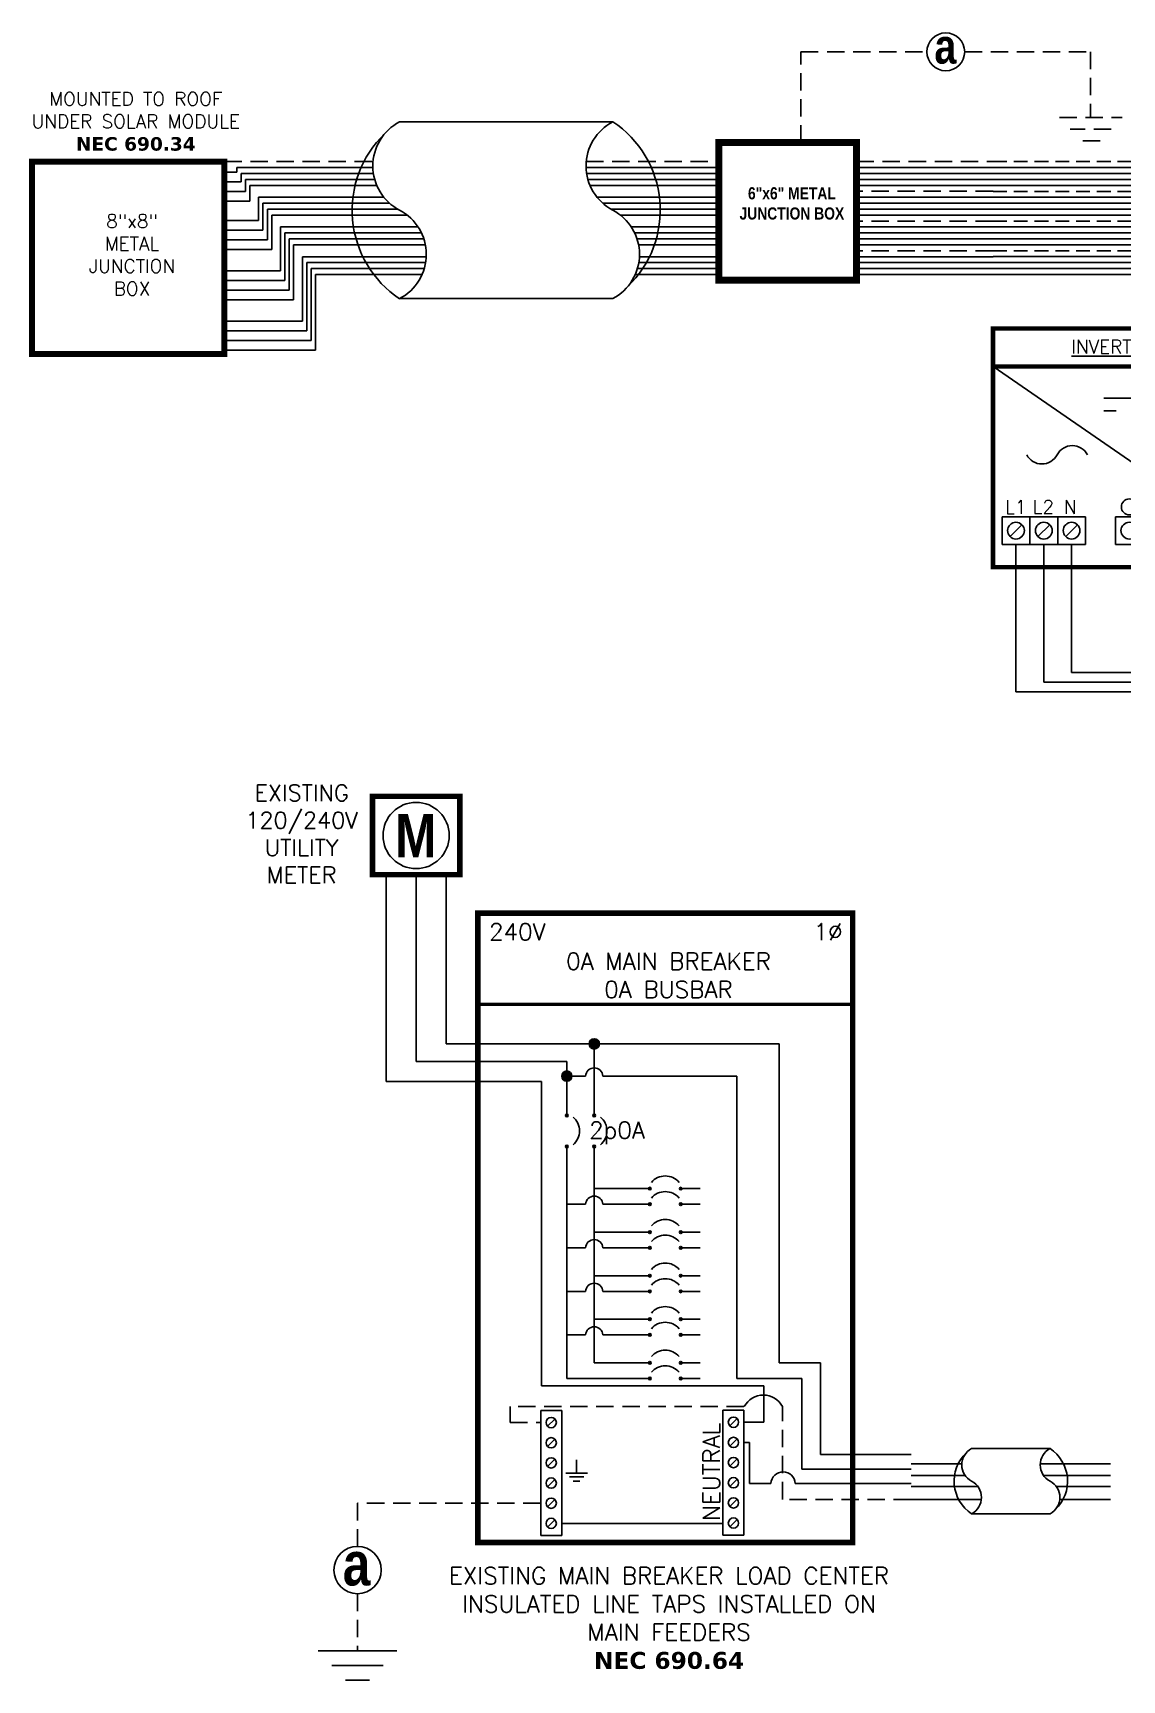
# Model space of a CAD drawing. Header units: feet. Extents: x 19662 to 20452, y 16033 to 16588.
# Drawn here: x 19844.2 to 20079.3, y 16232.9 to 16588.5 of the extents above; entities that cross this region are included whole.
import ezdxf

# ---------------------------------------------------------------- set-up
doc = ezdxf.new("R2010")
doc.units = ezdxf.units.FT
doc.header["$MEASUREMENT"] = 0
doc.linetypes.add('HIDDEN', pattern=[0.375, 0.25, -0.125])
for name, color, linetype in [('ONE LINE BLOCKS', 7, 'Continuous'), ('TABLES', 7, 'Continuous'), ('TEXT', 7, 'Continuous'), ('Z - TITLEBLOCK TXT', 7, 'Continuous')]:
    doc.layers.add(name, color=color, linetype=linetype)
doc.styles.add('ONE LINE TXT', font='techb___.ttf')
doc.styles.get("Standard").update_dxf_attribs({"font": 'simplex.shx'})

# ---------------------------------------------------------------- blocks, each defined once
blk = doc.blocks.new('*U18')
at = {"color": 7, "linetype": 'Continuous'}
for p, q in [((-499.3, -1.61), (-2.62, -1.61)), ((-499.3, -4.82), (-7.87, -4.82)), ((-499.3, -9.64), (-132.05, -9.65)), ((-499.3, -12.86), (-137.3, -12.86)), ((-499.3, -17.69), (-261.48, -17.69)), ((-499.3, -20.9), (-266.73, -20.9)), ((-499.3, -25.73), (-390.92, -25.73)), ((-499.3, -28.95), (-396.16, -28.95)), ((-493.09, -103.7), (-493.09, -143.57)), ((-267.85, -143.57), (-493.09, -143.57))]:
    blk.add_line(p, q, dxfattribs=at)
at = {"color": 253, "linetype": 'Continuous'}
for p, q in [((-499.3, -3.21), (-5.24, -3.22)), ((-499.3, -6.43), (-10.49, -6.43)), ((-499.3, -11.25), (-134.67, -11.25)), ((-499.3, -14.47), (-139.92, -14.47)), ((-499.3, -19.3), (-264.11, -19.3)), ((-499.3, -22.52), (-269.35, -22.52)), ((-499.3, -27.34), (-393.54, -27.34)), ((-499.3, -30.56), (-398.78, -30.56)), ((-478.02, -103.7), (-478.02, -138.32)), ((-260.57, -138.32), (-478.02, -138.32))]:
    blk.add_line(p, q, dxfattribs=at)
at = {"color": 10, "linetype": 'Continuous'}
for p in [(-485.55, -103.7), (-264.63, -140.95)]:
    blk.add_line(p, (-485.55, -140.95), dxfattribs=at)
at = {"layer": 'ONE LINE BLOCKS', "lineweight": 50, "const_width": 1.19}
for points in [[(-499.3, -109.86), (-499.3, -45.21), (-420.53, -45.21), (-420.53, -109.86)], [(-499.3, -55.49), (-499.3, -45.21), (-420.53, -45.21), (-420.53, -55.49)]]:
    blk.add_lwpolyline(points, close=True, dxfattribs=at)
at = {"layer": 'TEXT', "color": 92, "linetype": 'HIDDEN', "ltscale": 15}
for p, q in [((-499.3, 0), (0, 0)), ((-499.3, -8.04), (-129.43, -8.04)), ((-499.3, -16.08), (-258.86, -16.08)), ((-499.3, -24.13), (-388.29, -24.13))]:
    blk.add_line(p, q, dxfattribs=at)
at = {"layer": 'TEXT', "color": 92, "linetype": 'Continuous'}
blk.add_circle((-462.38, -93.5), 2.17, dxfattribs=at)
at = {"layer": 'Z - TITLEBLOCK TXT', "color": 7, "linetype": 'Continuous'}
for p, q in [((-420.53, -109.86), (-499.3, -55.49)), ((-453.48, -64.1), (-469.25, -64.1)), ((-465.95, -67.51), (-469.25, -67.51))]:
    blk.add_line(p, q, dxfattribs=at)
at = {"layer": 'Z - TITLEBLOCK TXT', "color": 1, "linetype": 'Continuous'}
for p, q in [((-496.85, -96.16), (-481.78, -96.16)), ((-496.85, -103.7), (-496.85, -96.16)), ((-496.85, -96.16), (-489.32, -96.16)), ((-489.32, -96.16), (-489.32, -103.7)), ((-481.78, -96.16), (-481.78, -103.7)), ((-481.78, -96.16), (-474.25, -96.16)), ((-474.25, -96.16), (-474.25, -103.7)), ((-466.15, -96.16), (-451.08, -96.16)), ((-466.15, -103.7), (-466.15, -96.16)), ((-466.15, -96.16), (-458.61, -96.16)), ((-481.78, -103.7), (-496.85, -103.7)), ((-481.78, -103.7), (-474.25, -103.7)), ((-451.08, -103.7), (-466.15, -103.7))]:
    blk.add_line(p, q, dxfattribs=at)
at = {"layer": 'Z - TITLEBLOCK TXT', "color": 4, "linetype": 'Continuous'}
for p, q in [((-491.48, -98.32), (-494.69, -101.54)), ((-483.94, -98.32), (-487.16, -101.54)), ((-476.41, -98.32), (-479.62, -101.54))]:
    blk.add_line(p, q, dxfattribs=at)
for centre in [(-493.09, -99.93), (-485.55, -99.93), (-478.02, -99.93), (-462.38, -99.93)]:
    blk.add_circle(centre, 2.27, dxfattribs=at)
at = {"layer": 'Z - TITLEBLOCK TXT', "linetype": 'Continuous'}
for centre, start, end in [((-486.07, -77.23), 207.6639, 332.3361), ((-477.83, -81.55), 27.6639, 152.3361)]:
    blk.add_arc(centre, 4.65, start, end, dxfattribs=at)
at = {"layer": 'TABLES', "color": 1, "linetype": 'Continuous'}
blk.add_text('%%UINVERTER #4', height=3.6576, dxfattribs=at).set_placement((-478.09, -51.94))
at = {"layer": 'TEXT', "color": 1, "attachment_point": 5}
for s, insert, char_height in [('L1', (-493.14, -93.52), 3.658), ('L2', (-485.68, -93.49), 3.658), ('N', (-478.43, -93.55), 3.66)]:
    blk.add_mtext_dynamic_manual_height_columns(s, width=0.1481, gutter_width=0.75, heights=[0], dxfattribs=dict(at, insert=insert, char_height=char_height))
blk = doc.blocks.new('*U7')
at = {"color": 7, "linetype": 'Continuous'}
for p, q in [((6.669, 2.433), (2.905, 2.433)), ((2.435, 1.711), (0, 1.711)), ((9.575, 1.711), (6.199, 1.711)), ((2.905, -0.69), (6.669, -0.69))]:
    blk.add_line(p, q, dxfattribs=at)
at = {"color": 10, "linetype": 'Continuous'}
for p, q in [((2.591, 1.149), (0, 1.149)), ((9.575, 1.149), (6.355, 1.149))]:
    blk.add_line(p, q, dxfattribs=at)
at = {"color": 253, "linetype": 'Continuous'}
for p, q in [((3.208, 0.611), (0, 0.611)), ((9.575, 0.611), (6.972, 0.611))]:
    blk.add_line(p, q, dxfattribs=at)
at = {"color": 7, "linetype": 'Continuous'}
for centre, start, end in [((5.633, 0.872), 313.97324, 56.42648), ((3.942, 0.872), 133.97324, 236.42648)]:
    blk.add_arc(centre, 1.874, start, end, dxfattribs=at)
at = {"layer": 'TEXT', "color": 92, "linetype": 'HIDDEN', "ltscale": 15}
for p, q in [((3.373, 0), (0, 0)), ((9.575, 0), (7.137, 0))]:
    blk.add_line(p, q, dxfattribs=at)
at = {"layer": 'Z - TITLEBLOCK TXT', "linetype": 'Continuous'}
for centre, start, end in [((3.315, 1.653), 117.66392, 242.33608), ((7.078, 1.653), 117.66392, 242.33608), ((2.496, 0.091), 297.66392, 62.33608), ((6.26, 0.091), 297.66392, 62.33608)]:
    blk.add_arc(centre, 0.882, start, end, dxfattribs=at)
blk = doc.blocks.new('*U19')
at = {"layer": 'ONE LINE BLOCKS', "linetype": 'Continuous'}
h = blk.add_hatch(color=254, dxfattribs=at)
h.dxf.hatch_style = 1
edge = h.paths.add_edge_path()
edge.add_arc((-68.38, 98.34), 1.11, 0, 360)
h = blk.add_hatch(color=254, dxfattribs=at)
h.dxf.hatch_style = 1
edge = h.paths.add_edge_path()
edge.add_arc((-74.3, 91.39), 1.11, 0, 360)
h = blk.add_hatch(color=1, dxfattribs=at)
h.dxf.hatch_style = 1
edge = h.paths.add_edge_path()
edge.add_arc((-74.3, 82.89), 0.291, 0, 360)
h = blk.add_hatch(color=1, dxfattribs=at)
h.dxf.hatch_style = 1
edge = h.paths.add_edge_path()
edge.add_arc((-68.38, 82.89), 0.291, 0, 360)
h = blk.add_hatch(color=1, dxfattribs=at)
h.dxf.hatch_style = 1
edge = h.paths.add_edge_path()
edge.add_arc((-74.3, 76.21), 0.291, 0, 360)
h = blk.add_hatch(color=1, dxfattribs=at)
h.dxf.hatch_style = 1
edge = h.paths.add_edge_path()
edge.add_arc((-68.38, 76.21), 0.291, 0, 360)
h = blk.add_hatch(color=1, dxfattribs=at)
h.dxf.hatch_style = 1
edge = h.paths.add_edge_path()
edge.add_arc((-56.39, 67.09), 0.291, 0, 360)
h = blk.add_hatch(color=1, dxfattribs=at)
h.dxf.hatch_style = 1
edge = h.paths.add_edge_path()
edge.add_arc((-49.72, 67.09), 0.291, 0, 360)
h = blk.add_hatch(color=1, dxfattribs=at)
h.dxf.hatch_style = 1
edge = h.paths.add_edge_path()
edge.add_arc((-56.39, 63.72), 0.291, 0, 360)
h = blk.add_hatch(color=1, dxfattribs=at)
h.dxf.hatch_style = 1
edge = h.paths.add_edge_path()
edge.add_arc((-49.72, 63.72), 0.291, 0, 360)
h = blk.add_hatch(color=1, dxfattribs=at)
h.dxf.hatch_style = 1
edge = h.paths.add_edge_path()
edge.add_arc((-56.39, 57.69), 0.291, 0, 360)
h = blk.add_hatch(color=1, dxfattribs=at)
h.dxf.hatch_style = 1
edge = h.paths.add_edge_path()
edge.add_arc((-49.72, 57.69), 0.291, 0, 360)
h = blk.add_hatch(color=1, dxfattribs=at)
h.dxf.hatch_style = 1
edge = h.paths.add_edge_path()
edge.add_arc((-56.39, 54.31), 0.291, 0, 360)
h = blk.add_hatch(color=1, dxfattribs=at)
h.dxf.hatch_style = 1
edge = h.paths.add_edge_path()
edge.add_arc((-49.72, 54.31), 0.291, 0, 360)
h = blk.add_hatch(color=1, dxfattribs=at)
h.dxf.hatch_style = 1
edge = h.paths.add_edge_path()
edge.add_arc((-56.39, 48.29), 0.291, 0, 360)
h = blk.add_hatch(color=1, dxfattribs=at)
h.dxf.hatch_style = 1
edge = h.paths.add_edge_path()
edge.add_arc((-49.72, 48.29), 0.291, 0, 360)
h = blk.add_hatch(color=1, dxfattribs=at)
h.dxf.hatch_style = 1
edge = h.paths.add_edge_path()
edge.add_arc((-56.39, 44.91), 0.291, 0, 360)
h = blk.add_hatch(color=1, dxfattribs=at)
h.dxf.hatch_style = 1
edge = h.paths.add_edge_path()
edge.add_arc((-49.72, 44.91), 0.291, 0, 360)
h = blk.add_hatch(color=1, dxfattribs=at)
h.dxf.hatch_style = 1
edge = h.paths.add_edge_path()
edge.add_arc((-56.39, 38.89), 0.291, 0, 360)
h = blk.add_hatch(color=1, dxfattribs=at)
h.dxf.hatch_style = 1
edge = h.paths.add_edge_path()
edge.add_arc((-49.72, 38.89), 0.291, 0, 360)
h = blk.add_hatch(color=1, dxfattribs=at)
h.dxf.hatch_style = 1
edge = h.paths.add_edge_path()
edge.add_arc((-56.39, 35.51), 0.291, 0, 360)
h = blk.add_hatch(color=1, dxfattribs=at)
h.dxf.hatch_style = 1
edge = h.paths.add_edge_path()
edge.add_arc((-49.72, 35.51), 0.291, 0, 360)
h = blk.add_hatch(color=1, dxfattribs=at)
h.dxf.hatch_style = 1
edge = h.paths.add_edge_path()
edge.add_arc((-56.39, 29.48), 0.291, 0, 360)
h = blk.add_hatch(color=1, dxfattribs=at)
h.dxf.hatch_style = 1
edge = h.paths.add_edge_path()
edge.add_arc((-49.72, 29.48), 0.291, 0, 360)
h = blk.add_hatch(color=1, dxfattribs=at)
h.dxf.hatch_style = 1
edge = h.paths.add_edge_path()
edge.add_arc((-56.39, 26.1), 0.291, 0, 360)
h = blk.add_hatch(color=1, dxfattribs=at)
h.dxf.hatch_style = 1
edge = h.paths.add_edge_path()
edge.add_arc((-49.72, 26.1), 0.291, 0, 360)
at = {"color": 155, "true_color": 0x647190}
blk.add_line((-93.51, 126.59), (-12.6, 126.59), dxfattribs=at)
at = {"color": 7, "linetype": 'Continuous'}
for p, q in [((-19.55, 9.66), (-19.55, 29.48)), ((0, 9.66), (-19.55, 9.66))]:
    blk.add_line(p, q, dxfattribs=at)
at = {"color": 10, "linetype": 'Continuous'}
for p, q in [((-23.58, 6.49), (-23.58, 26.1)), ((-19.54, 26.1), (-19.54, 26.1)), ((0, 6.49), (-23.58, 6.49))]:
    blk.add_line(p, q, dxfattribs=at)
at = {"color": 253, "linetype": 'Continuous'}
for p, q in [((-34.9, 12.29), (-36.07, 12.29)), ((-34.9, 3.45), (-34.9, 12.29)), ((-30.25, 3.45), (-34.9, 3.45)), ((0, 3.45), (-24.98, 3.45))]:
    blk.add_line(p, q, dxfattribs=at)
at = {"color": 7, "linetype": 'Continuous'}
blk.add_circle((-119.49, -15.26), 5.11, dxfattribs=at)
at = {"color": 253, "linetype": 'Continuous'}
blk.add_arc((-27.62, 3.3), 2.64, 3.2819, 176.7181, dxfattribs=at)
at = {"layer": 'ONE LINE BLOCKS', "lineweight": 50}
blk.add_line((-93.51, 106.95), (-12.6, 106.95), dxfattribs=at)
at = {"layer": 'ONE LINE BLOCKS', "lineweight": 50, "const_width": 1.19}
for points in [[(-116.27, 134.89), (-116.27, 151.79), (-97.41, 151.79), (-97.41, 134.89)], [(-93.51, -9.3), (-93.51, 126.59), (-12.6, 126.59), (-12.6, -9.3)]]:
    blk.add_lwpolyline(points, close=True, dxfattribs=at)
at = {"layer": 'TEXT', "color": 92, "linetype": 'HIDDEN', "ltscale": 15}
for p, q in [((-36.07, 20.02), (-86.54, 20.02)), ((-86.54, 20.02), (-86.54, 16.57)), ((-27.75, 0), (-27.75, 20.02)), ((-86.54, 16.57), (-79.95, 16.57)), ((0, 0), (-27.75, 0)), ((-79.95, -0.83), (-119.49, -0.83)), ((-119.49, -0.83), (-119.49, -10.15)), ((-119.49, -20.38), (-119.49, -32.73))]:
    blk.add_line(p, q, dxfattribs=at)
at = {"layer": 'TEXT', "color": 92, "linetype": 'Continuous', "ltscale": 15}
blk.add_line((-40.61, -5.18), (-75.41, -5.18), dxfattribs=at)
at = {"layer": 'TEXT', "color": 92, "linetype": 'Continuous', "flags": 128}
for points in [[(-72.19, 8.54), (-72.19, 5.69)], [(-74.53, 5.69), (-69.85, 5.69)], [(-70.66, 4.83), (-73.72, 4.83)], [(-71.47, 3.96), (-72.91, 3.96)]]:
    blk.add_lwpolyline(points, dxfattribs=at)
at = {"layer": 'TEXT', "color": 92, "linetype": 'Continuous', "ltscale": 4, "flags": 128}
for points in [[(-127.97, -32.73), (-111.01, -32.73)], [(-113.95, -35.88), (-125.03, -35.88)], [(-116.88, -39.02), (-122.09, -39.02)]]:
    blk.add_lwpolyline(points, dxfattribs=at)
at = {"layer": 'TEXT', "linetype": 'Continuous'}
blk.add_circle((-106.84, 143.34), 7.15, dxfattribs=at)
at = {"layer": 'TEXT', "color": 92, "linetype": 'Continuous', "ltscale": 0.3}
blk.add_arc((-31.87, 17.86), 4.65, 27.6639, 152.3361, dxfattribs=at)
at = {"layer": 'Z - TITLEBLOCK TXT', "color": 253, "linetype": 'Continuous'}
for p, q in [((-113.33, 90.2), (-113.33, 134.89)), ((-79.78, 90.2), (-113.33, 90.2)), ((-79.78, 24.52), (-79.78, 90.2)), ((-31.78, 24.52), (-79.78, 24.52)), ((-31.78, 24.52), (-31.78, 16.64)), ((-31.78, 16.64), (-36.07, 16.64))]:
    blk.add_line(p, q, dxfattribs=at)
at = {"layer": 'Z - TITLEBLOCK TXT', "color": 10, "linetype": 'Continuous'}
for p, q in [((-106.84, 94.51), (-106.84, 134.89)), ((-74.3, 94.51), (-106.84, 94.51)), ((-74.3, 87.09), (-74.3, 94.51)), ((-73.19, 91.39), (-70.25, 91.39)), ((-66.51, 91.39), (-37.57, 91.39)), ((-37.57, 91.39), (-37.57, 26.1)), ((-74.3, 26.1), (-74.3, 72.02)), ((-70.25, 63.72), (-74.3, 63.72)), ((-60.59, 63.72), (-66.51, 63.72)), ((-70.25, 54.31), (-74.3, 54.31)), ((-60.59, 54.31), (-66.51, 54.31)), ((-70.25, 44.91), (-74.3, 44.91)), ((-60.59, 44.91), (-66.51, 44.91)), ((-70.25, 35.51), (-74.3, 35.51)), ((-60.59, 35.51), (-66.51, 35.51)), ((-60.59, 26.1), (-74.3, 26.1)), ((-37.57, 26.1), (-23.58, 26.1))]:
    blk.add_line(p, q, dxfattribs=at)
at = {"layer": 'Z - TITLEBLOCK TXT', "color": 7, "linetype": 'Continuous'}
for p, q in [((-100.35, 98.34), (-100.35, 134.89)), ((-68.38, 98.34), (-100.35, 98.34)), ((-68.38, 87.09), (-68.38, 98.34)), ((-67.27, 98.34), (-28.47, 98.34)), ((-28.47, 98.34), (-28.47, 29.48)), ((-68.38, 57.69), (-68.38, 72.02)), ((-68.38, 67.09), (-60.59, 67.09)), ((-60.59, 67.09), (-68.38, 67.09)), ((-68.38, 48.29), (-68.38, 57.69)), ((-68.38, 57.69), (-60.59, 57.69)), ((-60.59, 57.69), (-68.38, 57.69)), ((-68.38, 38.89), (-68.38, 48.29)), ((-68.38, 48.29), (-60.59, 48.29)), ((-60.59, 48.29), (-68.38, 48.29)), ((-68.38, 29.48), (-68.38, 38.89)), ((-68.38, 38.89), (-60.59, 38.89)), ((-60.59, 38.89), (-68.38, 38.89)), ((-60.59, 29.48), (-68.38, 29.48)), ((-28.47, 29.48), (-19.55, 29.48))]:
    blk.add_line(p, q, dxfattribs=at)
at = {"layer": 'Z - TITLEBLOCK TXT', "color": 1, "linetype": 'Continuous'}
for p, q in [((-79.95, -7.78), (-79.95, 19.17)), ((-79.95, 19.17), (-75.41, 19.17)), ((-75.41, 19.17), (-75.41, -7.78)), ((-40.61, -7.71), (-40.61, 19.24)), ((-40.61, 19.24), (-36.07, 19.24)), ((-36.07, 19.24), (-36.07, -7.71)), ((-75.41, -7.78), (-79.95, -7.78)), ((-36.07, -7.71), (-40.61, -7.71))]:
    blk.add_line(p, q, dxfattribs=at)
at = {"layer": 'Z - TITLEBLOCK TXT', "color": 4, "linetype": 'Continuous'}
for p, q in [((-76.9, 17.35), (-78.47, 15.78)), ((-37.55, 17.43), (-39.13, 15.85)), ((-76.9, 13), (-78.47, 11.43)), ((-37.55, 13.08), (-39.13, 11.5)), ((-76.9, 8.65), (-78.47, 7.08)), ((-37.55, 8.73), (-39.13, 7.15)), ((-76.9, 4.3), (-78.47, 2.73)), ((-37.55, 4.38), (-39.13, 2.8)), ((-37.55, 0.03), (-39.13, -1.55)), ((-76.9, -0.05), (-78.47, -1.62)), ((-76.9, -4.4), (-78.47, -5.97)), ((-37.55, -4.33), (-39.13, -5.9))]:
    blk.add_line(p, q, dxfattribs=at)
at = {"layer": 'Z - TITLEBLOCK TXT', "color": 1, "linetype": 'Continuous', "flags": 128}
for points in [[(-74.3, 87.09), (-74.3, 82.89)], [(-74.3, 87.09), (-74.3, 82.89)], [(-68.38, 87.09), (-68.38, 82.89)], [(-68.38, 87.09), (-68.38, 82.89)], [(-74.3, 76.21), (-74.3, 72.02)], [(-68.38, 76.21), (-68.38, 72.02)], [(-60.59, 67.09), (-56.39, 67.09)], [(-60.59, 67.09), (-56.39, 67.09)], [(-49.72, 67.09), (-45.52, 67.09)], [(-60.59, 63.72), (-56.39, 63.72)], [(-60.59, 63.72), (-56.39, 63.72)], [(-49.72, 63.72), (-45.52, 63.72)], [(-60.59, 57.69), (-56.39, 57.69)], [(-60.59, 57.69), (-56.39, 57.69)], [(-49.72, 57.69), (-45.52, 57.69)], [(-60.59, 54.31), (-56.39, 54.31)], [(-60.59, 54.31), (-56.39, 54.31)], [(-49.72, 54.31), (-45.52, 54.31)], [(-60.59, 48.29), (-56.39, 48.29)], [(-60.59, 48.29), (-56.39, 48.29)], [(-49.72, 48.29), (-45.52, 48.29)], [(-60.59, 44.91), (-56.39, 44.91)], [(-60.59, 44.91), (-56.39, 44.91)], [(-49.72, 44.91), (-45.52, 44.91)], [(-60.59, 38.89), (-56.39, 38.89)], [(-60.59, 38.89), (-56.39, 38.89)], [(-49.72, 38.89), (-45.52, 38.89)], [(-60.59, 35.51), (-56.39, 35.51)], [(-60.59, 35.51), (-56.39, 35.51)], [(-49.72, 35.51), (-45.52, 35.51)], [(-60.59, 29.48), (-56.39, 29.48)], [(-60.59, 29.48), (-56.39, 29.48)], [(-49.72, 29.48), (-45.52, 29.48)], [(-60.59, 26.1), (-56.39, 26.1)], [(-60.59, 26.1), (-56.39, 26.1)], [(-49.72, 26.1), (-45.52, 26.1)]]:
    blk.add_lwpolyline(points, dxfattribs=at)
at = {"layer": 'Z - TITLEBLOCK TXT', "color": 7, "linetype": 'Continuous'}
for centre in [(-68.38, 98.34), (-68.38, 98.34), (-74.3, 91.39)]:
    blk.add_circle(centre, 1.11, dxfattribs=at)
at = {"layer": 'Z - TITLEBLOCK TXT', "color": 1, "linetype": 'Continuous'}
for centre in [(-74.3, 82.89), (-68.38, 82.89), (-74.3, 76.21), (-68.38, 76.21), (-56.39, 67.09), (-49.72, 67.09), (-56.39, 63.72), (-49.72, 63.72), (-56.39, 57.69), (-49.72, 57.69), (-56.39, 54.31), (-49.72, 54.31), (-56.39, 48.29), (-49.72, 48.29), (-56.39, 44.91), (-49.72, 44.91), (-56.39, 38.89), (-49.72, 38.89), (-56.39, 35.51), (-49.72, 35.51), (-56.39, 29.48), (-49.72, 29.48), (-56.39, 26.1), (-49.72, 26.1)]:
    blk.add_circle(centre, 0.291, dxfattribs=at)
at = {"layer": 'Z - TITLEBLOCK TXT', "color": 4, "linetype": 'Continuous'}
for centre in [(-77.68, 16.57), (-38.34, 16.64), (-77.68, 12.22), (-38.34, 12.29), (-77.68, 7.87), (-38.34, 7.94), (-77.68, 3.52), (-38.34, 3.59), (-77.68, -0.83), (-38.34, -0.76), (-77.68, -5.18), (-38.34, -5.11)]:
    blk.add_circle(centre, 1.11, dxfattribs=at)
at = {"layer": 'Z - TITLEBLOCK TXT', "color": 10, "linetype": 'Continuous'}
for centre in [(-68.38, 91.28), (-68.38, 63.61), (-68.38, 54.21), (-68.38, 44.8), (-68.38, 35.4)]:
    blk.add_arc(centre, 1.87, 3.2937, 176.7063, dxfattribs=at)
at = {"layer": 'Z - TITLEBLOCK TXT', "color": 1, "linetype": 'Continuous'}
for centre, start, end in [((-75.49, 79.55), 310.3392, 49.6608), ((-69.57, 79.55), 310.3392, 49.6608), ((-53.05, 65.9), 40.3392, 139.6608), ((-53.05, 62.52), 40.3392, 139.6608), ((-53.05, 56.5), 40.3392, 139.6608), ((-53.05, 53.12), 40.3392, 139.6608), ((-53.05, 47.1), 40.3392, 139.6608), ((-53.05, 43.72), 40.3392, 139.6608), ((-53.05, 37.69), 40.3392, 139.6608), ((-53.05, 34.31), 40.3392, 139.6608), ((-53.05, 28.29), 40.3392, 139.6608), ((-53.05, 24.91), 40.3392, 139.6608)]:
    blk.add_arc(centre, 3.93, start, end, dxfattribs=at)
at = {"layer": 'TABLES', "color": 1, "linetype": 'Continuous'}
blk.add_text('NEUTRAL', height=3.658, rotation=90, dxfattribs=at).set_placement((-41.27, -4.66))
at = {"layer": 'TEXT', "color": 1, "attachment_point": 5}
for s, width, gutter_width, heights, insert, char_height in [('EXISTING\\P120/240V UTILITY METER', 0.0523, 7.17, [0], (-131.55, 143.68), 3.5433), ('240V', 0.1481, 0.75, [0], (-84.98, 122.54), 3.658), ('1∅', 0.1481, 0.75, [0], (-17.91, 122.54), 3.658), ('0A MAIN BREAKER\\P0A BUSBAR', 72.4998, 0.75, [0], (-52.35, 113.14), 3.6576), ('2p0A', 0.1481, 0.75, [0], (-63.46, 79.11), 3.658), ('EXISTING MAIN BREAKER LOAD CENTER INSULATED LINE TAPS INSTALLED ON MAIN FEEDERS\\P{\\fVerdana|b1|i0|c0|p34;NEC 690.64}', 98.9176, 7.17, [106.42], (-52.23, -25.66), 3.6576)]:
    blk.add_mtext_dynamic_manual_height_columns(s, width=width, gutter_width=gutter_width, heights=heights, dxfattribs=dict(at, insert=insert, char_height=char_height))
at = {"layer": 'Z - TITLEBLOCK TXT', "color": 253, "linetype": 'Continuous', "style": 'ONE LINE TXT'}
blk.add_text('M', height=9.38, dxfattribs=at).set_placement((-111.4, 138.62))
at = {"layer": 'Z - TITLEBLOCK TXT', "color": 1, "linetype": 'Continuous', "insert": (-122.68, -9.21), "char_height": 9.3833, "attachment_point": 1, "style": 'ONE LINE TXT'}
blk.add_mtext_dynamic_manual_height_columns('{\\W1;\\C256;a}', width=0.1385, gutter_width=2.13, heights=[0], dxfattribs=at)

msp = doc.modelspace()

# ---------------------------------------------------------------- linework, layer by layer
at = {"color": 7, "linetype": 'Continuous'}
for p, q in [((19969.38, 16569.32), (19923.35, 16569.32)), ((19888.19, 16559.43), (19917.58, 16559.43)), ((19888.19, 16558.47), (19888.19, 16559.43)), ((19963.61, 16559.43), (19992.29, 16559.43)), ((20022, 16559.43), (20051.46, 16559.43)), ((19888.19, 16558.47), (19885.51, 16558.47)), ((19890.08, 16556.86), (19917.97, 16556.86)), ((19890.08, 16554.29), (19890.08, 16556.86)), ((19964, 16556.86), (19992.29, 16556.86)), ((20022, 16556.86), (20051.46, 16556.86)), ((19890.08, 16554.29), (19885.51, 16554.29)), ((19892.92, 16553.02), (19919.95, 16553.02)), ((19892.92, 16548.02), (19892.92, 16553.02)), ((19965.98, 16553.02), (19992.29, 16553.02)), ((20022, 16553.02), (20051.46, 16553.02)), ((19894.81, 16550.46), (19922.93, 16550.46)), ((19894.81, 16543.84), (19894.81, 16550.46)), ((19968.96, 16550.46), (19992.29, 16550.46)), ((20022, 16550.46), (20051.46, 16550.46)), ((19892.92, 16548.02), (19885.51, 16548.02)), ((19897.64, 16537.16), (19897.64, 16546.61)), ((19897.64, 16546.61), (19927.35, 16546.61)), ((19973.38, 16546.61), (19992.29, 16546.61)), ((20022, 16546.61), (20051.46, 16546.61)), ((19894.81, 16543.84), (19885.51, 16543.84)), ((19899.54, 16544.04), (19928.59, 16544.04)), ((19899.54, 16532.98), (19899.54, 16544.04)), ((19974.62, 16544.04), (19992.29, 16544.04)), ((20022, 16544.04), (20051.46, 16544.04)), ((19902.37, 16526.3), (19902.37, 16540.19)), ((19902.37, 16540.19), (19929.11, 16540.19)), ((19904.26, 16522.12), (19904.26, 16537.63)), ((19904.26, 16537.63), (19928.69, 16537.63)), ((19974.72, 16537.63), (19992.29, 16537.63)), ((19975.14, 16540.19), (19992.29, 16540.19)), ((20022, 16540.19), (20051.46, 16540.19)), ((20022, 16537.63), (20051.46, 16537.63)), ((19897.64, 16537.16), (19885.51, 16537.16)), ((19899.54, 16532.98), (19885.51, 16532.98)), ((19923.35, 16531.13), (19969.38, 16531.13)), ((19902.37, 16526.3), (19885.51, 16526.3)), ((19904.26, 16522.12), (19885.51, 16522.12))]:
    msp.add_line(p, q, dxfattribs=at)
at = {"color": 253, "linetype": 'Continuous'}
for p, q in [((19889.14, 16556.38), (19885.51, 16556.38)), ((19889.14, 16558.15), (19917.7, 16558.15)), ((19889.14, 16556.38), (19889.14, 16558.15)), ((19891.03, 16555.58), (19918.42, 16555.58)), ((19891.03, 16552.2), (19891.03, 16555.58)), ((19963.73, 16558.15), (19992.29, 16558.15)), ((19964.45, 16555.58), (19992.29, 16555.58)), ((20022, 16558.15), (20051.46, 16558.15)), ((20022, 16555.58), (20051.46, 16555.58)), ((19891.03, 16552.2), (19885.51, 16552.2)), ((19893.86, 16551.74), (19921.17, 16551.74)), ((19893.86, 16545.93), (19893.86, 16551.74)), ((19895.75, 16549.17), (19924.98, 16549.17)), ((19895.75, 16541.75), (19895.75, 16549.17)), ((19967.2, 16551.74), (19992.29, 16551.74)), ((19971.01, 16549.17), (19992.29, 16549.17)), ((20022, 16551.74), (20051.46, 16551.74)), ((20022, 16549.17), (20051.46, 16549.17)), ((19893.86, 16545.93), (19885.51, 16545.93)), ((19898.59, 16545.32), (19928.07, 16545.32)), ((19898.59, 16535.07), (19898.59, 16545.32)), ((19974.1, 16545.32), (19992.29, 16545.32)), ((20022, 16545.32), (20051.46, 16545.32)), ((19895.75, 16541.75), (19885.51, 16541.75)), ((19900.48, 16542.76), (19928.92, 16542.76)), ((19900.48, 16530.89), (19900.48, 16542.76)), ((19974.95, 16542.76), (19992.29, 16542.76)), ((20022, 16542.76), (20051.46, 16542.76)), ((19903.32, 16524.21), (19903.32, 16538.91)), ((19903.32, 16538.91), (19928.98, 16538.91)), ((19975.01, 16538.91), (19992.29, 16538.91)), ((20022, 16538.91), (20051.46, 16538.91)), ((19898.59, 16535.07), (19885.51, 16535.07)), ((19905.21, 16520.03), (19905.21, 16536.34)), ((19905.21, 16536.34), (19928.22, 16536.34)), ((19974.25, 16536.34), (19992.29, 16536.34)), ((20022, 16536.34), (20051.46, 16536.34)), ((19900.48, 16530.89), (19885.51, 16530.89)), ((19903.32, 16524.21), (19885.51, 16524.21)), ((19905.21, 16520.03), (19885.51, 16520.03))]:
    msp.add_line(p, q, dxfattribs=at)
at = {"color": 7, "linetype": 'Continuous'}
msp.add_circle((20041.27, 16584.42), 4.08, dxfattribs=at)
for centre, start, end in [((19936.02, 16550.22), 133.9732, 236.4265), ((19956.7, 16550.22), 313.9732, 56.4265)]:
    msp.add_arc(centre, 22.92, start, end, dxfattribs=at)
at = {"layer": 'ONE LINE BLOCKS', "lineweight": 50}
for points, const_width in [([(20022, 16535.11), (19992.29, 16535.11), (19992.29, 16564.82), (20022, 16564.82)], 1.51), ([(19885.51, 16519.19), (19844, 16519.19), (19844, 16560.71), (19885.51, 16560.71)], 1.3)]:
    msp.add_lwpolyline(points, close=True, dxfattribs=dict(at, const_width=const_width))
at = {"layer": 'TEXT', "color": 92, "linetype": 'HIDDEN', "ltscale": 15}
for p, q in [((20010, 16564.82), (20010, 16584.42)), ((20010, 16584.42), (20037.19, 16584.42)), ((20045.35, 16584.42), (20072.54, 16584.42)), ((20072.54, 16584.42), (20072.54, 16570.24)), ((19885.51, 16560.71), (19917.61, 16560.71)), ((19963.64, 16560.71), (19992.29, 16560.71)), ((20022, 16560.71), (20051.46, 16560.71)), ((20051.46, 16554.3), (20022, 16554.3)), ((20051.46, 16547.89), (20022, 16547.89)), ((20051.46, 16541.47), (20022, 16541.47))]:
    msp.add_line(p, q, dxfattribs=at)
at = {"layer": 'TEXT', "color": 92, "linetype": 'HIDDEN', "ltscale": 15, "flags": 128}
for points in [[(20065.78, 16570.24), (20079.31, 16570.24)], [(20076.96, 16567.74), (20068.13, 16567.74)], [(20074.62, 16565.23), (20070.47, 16565.23)]]:
    msp.add_lwpolyline(points, dxfattribs=at)
at = {"layer": 'Z - TITLEBLOCK TXT', "linetype": 'Continuous'}
for centre, start, end in [((19928.35, 16559.77), 117.6639, 242.3361), ((19974.39, 16559.77), 117.6639, 242.3361), ((19918.34, 16540.68), 297.6639, 62.3361), ((19964.37, 16540.68), 297.6639, 62.3361)]:
    msp.add_arc(centre, 10.78, start, end, dxfattribs=at)

# ---------------------------------------------------------------- block references
at = {"xscale": 0.7972718736117035, "yscale": 0.7972718736117035, "zscale": 0.7972718736117035}
msp.add_blockref('*U18', (20449.54, 16560.71), dxfattribs=at)
at = {"color": 7}
msp.add_blockref('*U19', (20033.76, 16271.87), dxfattribs=at)
at = {"color": 155, "true_color": 0x647190, "xscale": 4.500154634949716, "yscale": 4.500154634949716, "zscale": 4.500154634949716}
msp.add_blockref('*U7', (20033.76, 16271.87), dxfattribs=at)

# ---------------------------------------------------------------- texts
at = {"layer": 'ONE LINE BLOCKS', "color": 1, "linetype": 'Continuous', "insert": (20008.04, 16555.18), "char_height": 2.6115, "width": 22.6368, "attachment_point": 2, "style": 'ONE LINE TXT'}
msp.add_mtext('6"x6" METAL JUNCTION BOX  ', dxfattribs=at)
at = {"layer": 'TEXT', "color": 1, "char_height": 2.9161, "attachment_point": 5}
for s, width, insert in [(' \\PMOUNTED TO ROOF \\PUNDER SOLAR MODULE\\P{\\fVerdana|b1|i0|c0|p34;NEC 690.34}', 71.6407, (19866.4, 16571.81)), ('8"x8" METAL JUNCTION BOX ', 0.4767, (19865.58, 16540.58))]:
    msp.add_mtext_dynamic_manual_height_columns(s, width=width, gutter_width=7.17, heights=[0], dxfattribs=dict(at, insert=insert))
at = {"layer": 'Z - TITLEBLOCK TXT', "color": 1, "linetype": 'Continuous', "insert": (20038.8, 16589.36), "char_height": 7.481, "attachment_point": 1, "style": 'ONE LINE TXT'}
msp.add_mtext_dynamic_manual_height_columns('{\\W1;\\C256;a}', width=0.1385, gutter_width=2.13, heights=[0], dxfattribs=at)

doc.saveas('drawing.dxf')
